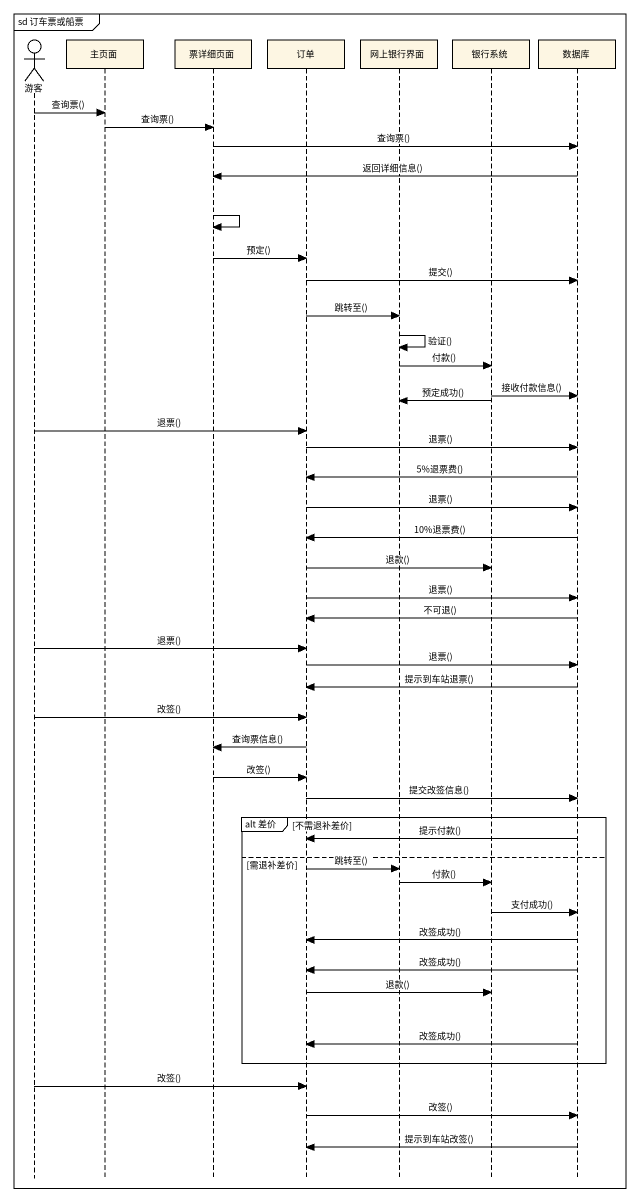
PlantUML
@startuml
mainframe sd 订车票或船票
hide footbox
actor 游客
participant 主页面
participant 票详细页面
participant 订单
participant 网上银行界面
participant 银行系统
participant 数据库

游客 -> 主页面 : 查询票()
主页面 -> 票详细页面 : 查询票()
票详细页面 -> 数据库 : 查询票()
数据库 -> 票详细页面 : 返回详细信息()
票详细页面 -> 票详细页面
票详细页面 -> 订单 : 预定()
订单 -> 数据库 : 提交()
订单 -> 网上银行界面 : 跳转至()
网上银行界面 -> 网上银行界面 : 验证()
网上银行界面 -> 银行系统 : 付款()
银行系统 -> 数据库 : 接收付款信息()
银行系统 -> 网上银行界面 : 预定成功()
游客 -> 订单 : 退票()
订单 -> 数据库 : 退票()
数据库 -> 订单 : 5~%退票费()
订单 -> 数据库 : 退票()
数据库 -> 订单 : 10~%退票费()
订单 -> 银行系统 : 退款()
订单 -> 数据库 : 退票()
数据库 -> 订单 : 不可退()
游客 -> 订单 : 退票()
订单 -> 数据库 : 退票()
数据库 -> 订单 : 提示到车站退票()
游客 -> 订单 : 改签()
订单 -> 票详细页面 : 查询票信息()
票详细页面 -> 订单 : 改签()
订单 -> 数据库 : 提交改签信息()
group alt 差价 [不需退补差价]
  数据库 -> 订单 : 提示付款()
else 需退补差价
  订单 -> 网上银行界面 : 跳转至()
  网上银行界面 -> 银行系统 : 付款()
  银行系统 -> 数据库 : 支付成功()
  数据库 -> 订单 : 改签成功()
  数据库 -> 订单 : 改签成功()
  订单 -> 银行系统 : 退款()
  数据库 -> 订单 : 改签成功()
end
游客 -> 订单 : 改签()
订单 -> 数据库 : 改签()
数据库 -> 订单 : 提示到车站改签()
@enduml
